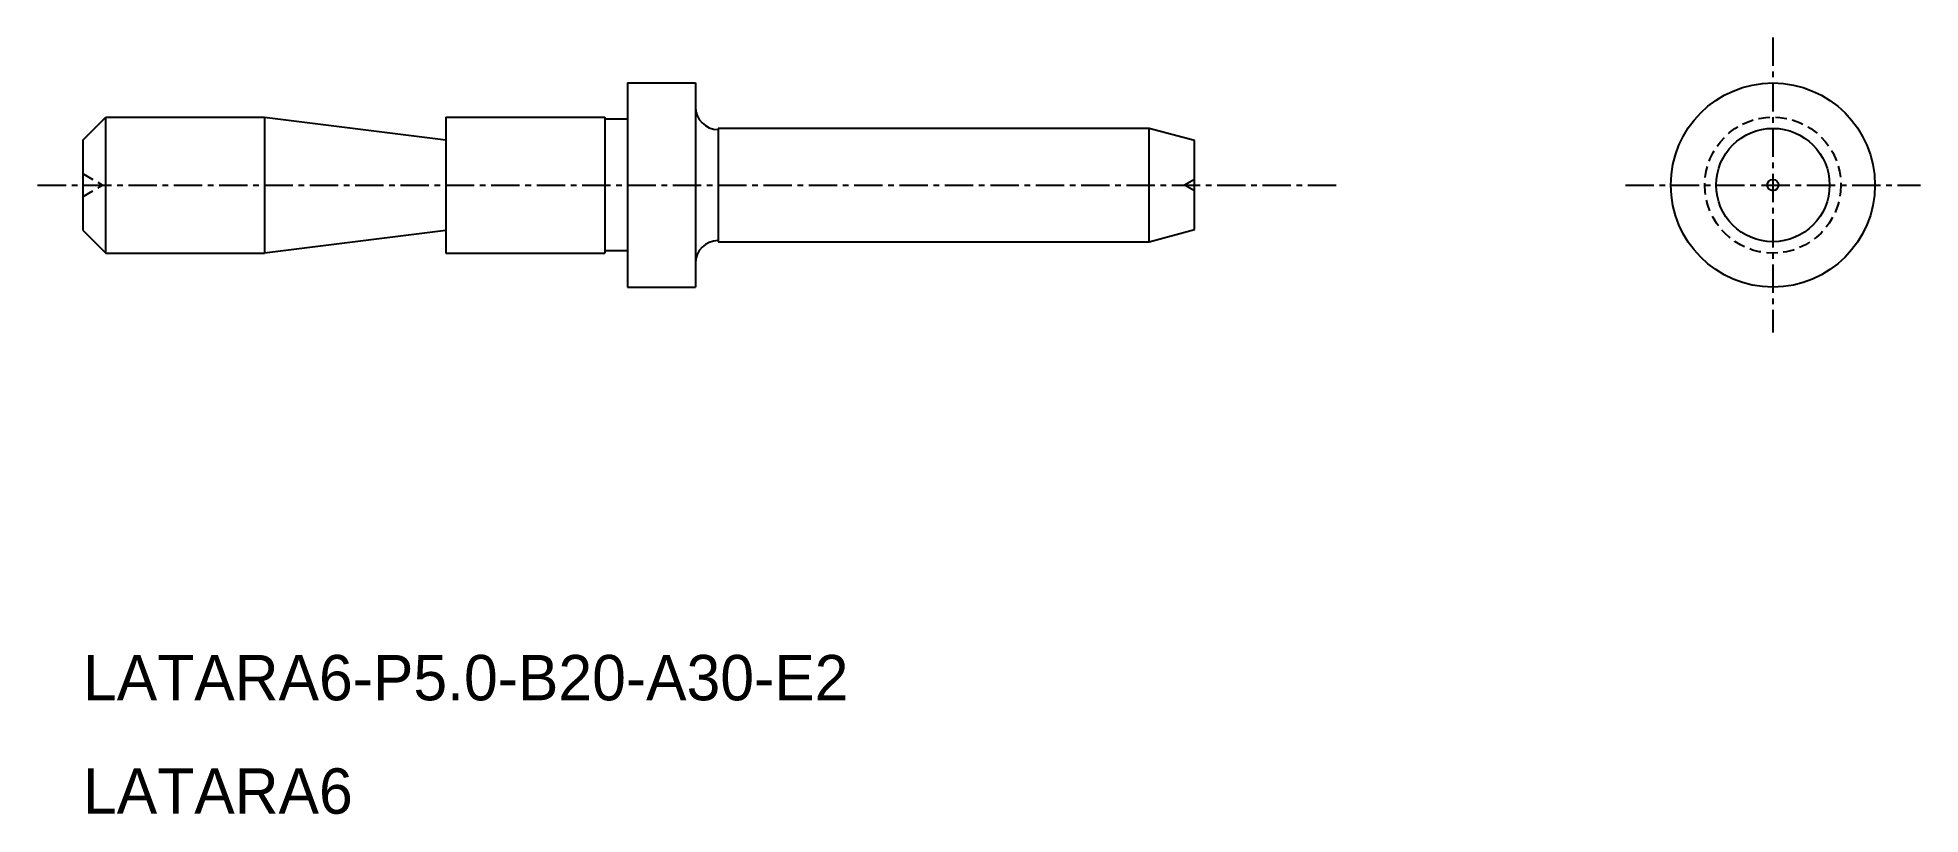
# Model space of a CAD drawing. Extents: x -1486.1 to -1403.1, y -1053.5 to -1019.2.
import ezdxf

# ---------------------------------------------------------------- set-up
doc = ezdxf.new("R2010")
doc.units = 0
doc.linetypes.add('CENTER', pattern=[2, 1.25, -0.25, 0.25, -0.25])
doc.linetypes.add('DASHED', pattern=[0.75, 0.5, -0.25])
doc.layers.get('0').update_dxf_attribs({"linetype": 'CONTINUOUS'})
doc.layers.add('CENTER', color=1, linetype='CENTER')

msp = doc.modelspace()

# ---------------------------------------------------------------- linework, layer by layer
at = {"color": 7, "linetype": 'CONTINUOUS'}
for p, q in [((-1460.149, -1021.2), (-1460.149, -1030.2)), ((-1460.149, -1021.2), (-1457.149, -1021.2)), ((-1457.149, -1021.2), (-1457.149, -1030.2)), ((-1484.149, -1023.7), (-1483.149, -1022.7)), ((-1483.149, -1022.7), (-1476.149, -1022.7)), ((-1476.149, -1022.7), (-1468.149, -1023.7)), ((-1476.149, -1022.7), (-1476.149, -1028.7)), ((-1468.149, -1022.7), (-1461.149, -1022.7)), ((-1468.149, -1022.7), (-1468.149, -1028.7)), ((-1461.149, -1022.7), (-1461.149, -1028.7)), ((-1456.149, -1023.2), (-1456.149, -1028.2)), ((-1437.149, -1023.2), (-1456.149, -1023.2)), ((-1437.149, -1028.2), (-1437.149, -1023.2)), ((-1435.149, -1023.736), (-1437.149, -1023.2)), ((-1484.149, -1027.7), (-1484.149, -1023.7)), ((-1435.149, -1027.665), (-1435.149, -1023.736)), ((-1484.149, -1027.7), (-1483.149, -1028.7)), ((-1468.149, -1027.7), (-1476.149, -1028.7)), ((-1456.149, -1028.2), (-1437.149, -1028.2)), ((-1437.149, -1028.2), (-1435.149, -1027.665)), ((-1483.149, -1028.7), (-1476.149, -1028.7)), ((-1468.149, -1028.7), (-1461.149, -1028.7)), ((-1460.149, -1030.2), (-1457.149, -1030.2))]:
    msp.add_line(p, q, dxfattribs=at)
at = {"color": 3, "linetype": 'DASHED'}
for p, q in [((-1484.149, -1025.2), (-1483.283, -1025.7)), ((-1484.149, -1026.2), (-1483.283, -1025.7)), ((-1435.149, -1025.45), (-1435.582, -1025.7)), ((-1435.149, -1025.95), (-1435.582, -1025.7))]:
    msp.add_line(p, q, dxfattribs=at)
at = {"color": 7, "linetype": 'CONTINUOUS'}
for points in [[(-1460.149, -1022.8), (-1461.149, -1022.8)], [(-1460.149, -1028.6), (-1461.149, -1028.6)]]:
    msp.add_lwpolyline(points, dxfattribs=at)
for radius in [4.5, 0.25]:
    msp.add_circle((-1409.649, -1025.7), radius, dxfattribs=at)
at = {"color": 3, "linetype": 'DASHED'}
msp.add_circle((-1409.649, -1025.7), 3, dxfattribs=at)
msp.add_circle((-1409.649, -1025.7), 2.5)
at = {"color": 7}
for centre, start, end in [((-1456.149, -1022.25), 180, 270), ((-1456.149, -1029.15), 90, 180)]:
    msp.add_arc(centre, 1, start, end, dxfattribs=at)
at = {"layer": 'CENTER', "color": 1, "linetype": 'CENTER'}
for p, q in [((-1409.649, -1019.2), (-1409.649, -1032.2)), ((-1486.149, -1025.7), (-1428.682, -1025.7)), ((-1416.149, -1025.7), (-1403.149, -1025.7))]:
    msp.add_line(p, q, dxfattribs=at)
at = {"layer": 'CENTER', "color": 7, "linetype": 'CONTINUOUS'}
msp.add_line((-1483.149, -1028.7), (-1483.149, -1022.7), dxfattribs=at)

# ---------------------------------------------------------------- texts
at = {"color": 7, "linetype": 'CONTINUOUS'}
for s, p in [('LATARA6-P5.0-B20-A30-E2', (-1484.149, -1048.422)), ('LATARA6', (-1484.149, -1053.422))]:
    msp.add_text(s, height=2, dxfattribs=at).set_placement(p)

doc.saveas('drawing.dxf')
